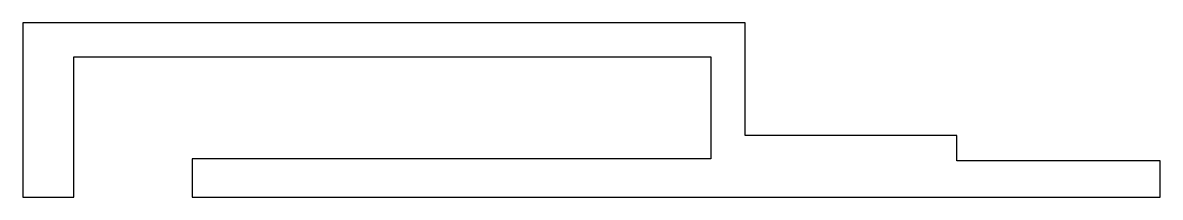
# Model space of a CAD drawing. Header units: inches. Extents: x 19 to 52.6, y -3.1 to 2.
import ezdxf

# ---------------------------------------------------------------- set-up
doc = ezdxf.new("R2010")
doc.units = ezdxf.units.IN
doc.layers.add('PERIMETER', color=5, linetype='CONTINUOUS')

msp = doc.modelspace()

# ---------------------------------------------------------------- linework, layer by layer
at = {"layer": 'PERIMETER'}
msp.add_lwpolyline([(18.997, 2.003), (18.997, -3.128), (20.503, -3.128), (20.503, 0.997), (39.301, 0.997), (39.301, -1.997), (23.997, -1.997), (23.997, -3.128), (52.554, -3.128), (52.554, -2.06), (46.554, -2.06), (46.554, -1.314), (40.307, -1.314), (40.307, 2.003)], close=True, dxfattribs=at)

doc.saveas('drawing.dxf')
